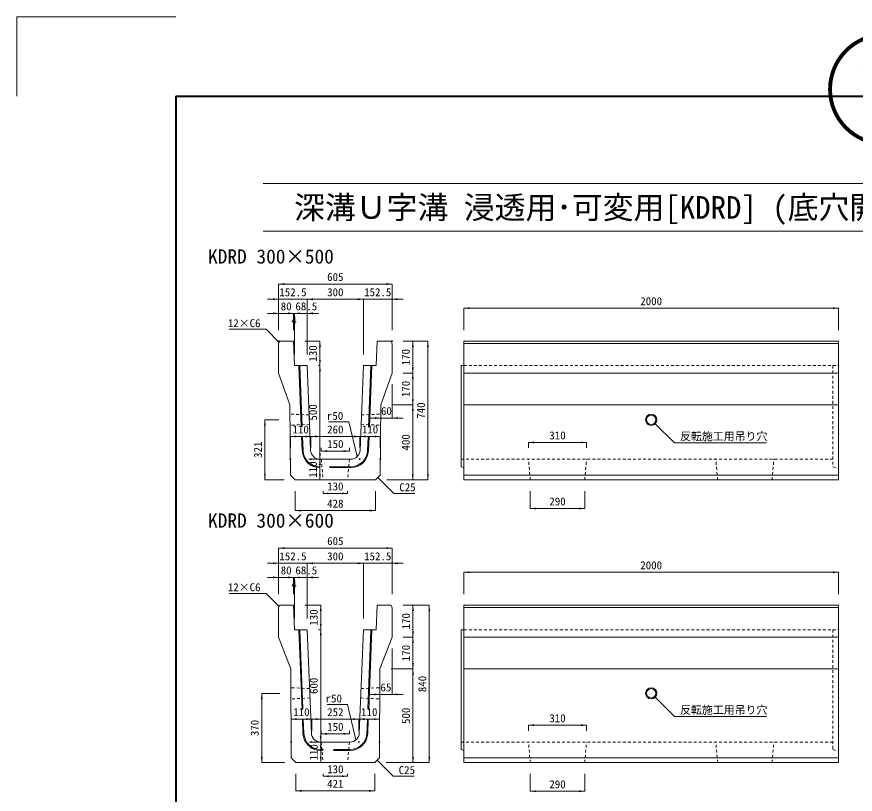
# Model space of a CAD drawing. Units: millimetres at full size; some dimension numbers follow another scale. Extents: x -5540 to 13511, y -4102 to 22994.
# Drawn here: x -5540 to -1065, y 4345 to 8497 of the extents above; entities that cross this region are included whole.
import ezdxf
from ezdxf.enums import TextEntityAlignment as Align

# ---------------------------------------------------------------- set-up
doc = ezdxf.new("R2010")
doc.units = ezdxf.units.MM
doc.header["$LTSCALE"] = 40
doc.linetypes.add('USER1', pattern=[0.675, 0.375, -0.3])
for name, color, linetype, lineweight in [('(0-0)', 4, 'Continuous', 5), ('0_2', 7, 'Continuous', 13), ('Defpoints_3', 7, 'Continuous', 13), ('図枠', 7, 'Continuous', 5), ('寸法線', 7, 'Continuous', 13), ('引出線', 4, 'Continuous', 13), ('本体', 2, 'Continuous', 13), ('補助線', 8, 'Continuous', 13)]:
    doc.layers.add(name, color=color, linetype=linetype, lineweight=lineweight)
doc.styles.add('ＭＳ ゴシック', font='')
doc.styles.get('ＭＳ ゴシック').set_extended_font_data('MS Gothic')

# ---------------------------------------------------------------- blocks, each defined once
blk = doc.blocks.new('filled_arrow')
at = {"color": 0, "linetype": 'Continuous', "lineweight": -2}
blk.add_solid([(7.5, 1.25), (0, 0), (7.5, -1.25)], dxfattribs=at)

msp = doc.modelspace()

# ---------------------------------------------------------------- linework, layer by layer
at = {"layer": '(0-0)'}
for p, q in [((-4021.61, 6306.81), (-4034.7, 6634.07)), ((-4016.6, 6306.87), (-4029.69, 6634.07)), ((-3662.79, 6304.98), (-3649.63, 6634.07)), ((-3657.79, 6305.05), (-3644.62, 6634.07)), ((-4016.55, 6180.27), (-4019.5, 6254.07)), ((-4011.55, 6180.47), (-4014.49, 6254.07)), ((-3667.77, 6180.47), (-3664.83, 6254.07)), ((-3662.78, 6180.27), (-3659.82, 6254.07)), ((-3757.7, 6094.07), (-3872.71, 6094.07)), ((-3869.66, 6089.07), (-3757.7, 6089.07)), ((-4017.57, 4795.79), (-4034.7, 5224.07)), ((-4012.78, 4801.17), (-4029.69, 5224.07)), ((-3666.55, 4800.95), (-3649.63, 5224.07)), ((-3661.74, 4796.21), (-3644.62, 5224.07)), ((-4012.55, 4670.28), (-4015.5, 4744.07)), ((-4007.55, 4670.48), (-4010.5, 4744.27)), ((-3671.77, 4670.48), (-3668.83, 4744.07)), ((-3666.78, 4670.28), (-3663.82, 4744.07)), ((-3902, 4584.07), (-3917.62, 4584.07)), ((-3917.62, 4579.07), (-3907.3, 4579.07)), ((-3761.7, 4584.07), (-3849.66, 4584.07)), ((-3849.66, 4579.07), (-3761.7, 4579.07))]:
    msp.add_line(p, q, dxfattribs=at)
for centre, radius, start, end in [((-3921.62, 6184.07), 95, 182.29065, 270), ((-3921.62, 6184.07), 90, 182.2906, 270), ((-3757.7, 6184.07), 90, 270, 357.7094), ((-3757.7, 6184.07), 95, 270, 357.70935), ((-3917.62, 4674.07), 95, 182.29065, 270), ((-3917.62, 4674.07), 90, 182.2906, 270), ((-3761.7, 4674.07), 90, 270, 357.7094), ((-3761.7, 4674.07), 95, 270, 357.70935)]:
    msp.add_arc(centre, radius, start, end, dxfattribs=at)
at = {"layer": 'Defpoints_3'}
for p, q in [((-5539.97, 8496.61), (-5539.97, 8072.41)), ((-4691.57, 8496.61), (-5539.97, 8496.61))]:
    msp.add_line(p, q, dxfattribs=at)
at = {"layer": '図枠', "lineweight": 40}
for q in [(2944.03, 8072.41), (-4691.57, -3677.93)]:
    msp.add_line((-4691.57, 8072.41), q, dxfattribs=at)
at = {"layer": '図枠', "lineweight": 13}
for p, q in [((-4224.95, 7605.79), (2477.41, 7605.79)), ((-4224.95, 7351.27), (2477.41, 7351.27))]:
    msp.add_line(p, q, dxfattribs=at)
at = {"layer": '寸法線'}
for p, q in [((-4142.16, 7069.58), (-3537.16, 7069.58)), ((-4142.16, 6824.07), (-4142.16, 7069.58)), ((-3537.16, 6824.07), (-3537.16, 7069.58)), ((-4202.16, 6988.32), (-3929.66, 6988.32)), ((-4142.16, 6824.07), (-4142.16, 6988.32)), ((-3989.66, 6988.32), (-3689.66, 6988.32)), ((-3989.66, 6694.07), (-3989.66, 6988.32)), ((-3989.66, 6694.07), (-3989.66, 6988.32)), ((-3749.66, 6988.32), (-3477.16, 6988.32)), ((-3689.66, 6694.07), (-3689.66, 6988.32)), ((-3689.66, 6694.07), (-3689.66, 6988.32)), ((-3537.16, 6824.07), (-3537.16, 6988.32)), ((-3153.91, 6940.48), (-1153.9, 6940.48)), ((-3153.91, 6824.07), (-3153.91, 6940.48)), ((-1153.9, 6824.07), (-1153.9, 6940.48)), ((-4202.16, 6913.1), (-4062.16, 6913.1)), ((-4142.16, 6824.07), (-4142.16, 6913.1)), ((-4092.16, 6913.1), (-4028.16, 6913.1)), ((-4062.16, 6824.07), (-4062.16, 6913.1)), ((-4062.16, 6824.07), (-4062.16, 6913.1)), ((-4058.16, 6913.1), (-3929.66, 6913.1)), ((-4058.16, 6694.07), (-4058.16, 6913.1)), ((-4058.16, 6694.07), (-4058.16, 6913.1)), ((-3989.66, 6694.07), (-3989.66, 6913.1)), ((-4002.16, 6764.07), (-3921.62, 6764.07)), ((-3921.62, 6634.07), (-3921.62, 6764.07)), ((-3477.16, 6764.07), (-3426.38, 6764.07)), ((-3477.16, 6764.07), (-3345.33, 6764.07)), ((-3426.38, 6594.07), (-3426.38, 6764.07)), ((-3345.33, 6024.07), (-3345.33, 6764.07)), ((-3929.66, 6634.07), (-3921.62, 6634.07)), ((-3929.66, 6634.07), (-3921.62, 6634.07)), ((-3921.62, 6134.07), (-3921.62, 6634.07)), ((-3477.16, 6594.07), (-3426.38, 6594.07)), ((-3477.16, 6594.07), (-3426.38, 6594.07)), ((-3426.38, 6424.07), (-3426.38, 6594.07)), ((-3537.16, 6534.07), (-3537.16, 6354.04)), ((-3537.16, 6424.07), (-3426.38, 6424.07)), ((-3537.16, 6424.07), (-3426.38, 6424.07)), ((-3426.38, 6024.07), (-3426.38, 6424.07)), ((-3597.16, 6364.07), (-3597.16, 6354.04)), ((-4215.22, 6024.07), (-4215.22, 6345.07)), ((-4141.48, 6345.07), (-4215.22, 6345.07)), ((-3657.16, 6354.04), (-3477.16, 6354.04)), ((-4079.66, 6255.62), (-3969.66, 6255.62)), ((-4079.66, 6194.1), (-4079.66, 6255.62)), ((-3969.66, 6194.1), (-3969.66, 6255.62)), ((-3969.66, 6255.62), (-3709.66, 6255.62)), ((-3969.66, 6194.1), (-3969.66, 6255.62)), ((-3709.66, 6194.1), (-3709.66, 6255.62)), ((-3709.66, 6255.62), (-3599.66, 6255.62)), ((-3709.66, 6194.1), (-3709.66, 6255.62)), ((-3599.66, 6194.13), (-3599.66, 6255.62)), ((-2808.91, 6223.85), (-2498.9, 6223.85)), ((-2808.91, 6194.07), (-2808.91, 6223.85)), ((-2498.9, 6194.07), (-2498.9, 6223.85)), ((-3914.66, 6177.85), (-3914.66, 6194.07)), ((-3914.66, 6177.85), (-3764.66, 6177.85)), ((-3764.66, 6177.85), (-3764.66, 6194.07)), ((-3921.62, 6134.07), (-3981.62, 6134.07)), ((-3921.62, 6134.07), (-3981.62, 6134.07)), ((-3921.62, 6024.07), (-3921.62, 6134.07)), ((-4113.66, 6024.07), (-4215.22, 6024.07)), ((-3921.62, 6024.07), (-3910.26, 6024.07)), ((-3565.66, 6024.07), (-3426.38, 6024.07)), ((-3565.66, 6024.07), (-3345.33, 6024.07)), ((-4053.66, 5964.07), (-4053.66, 5859.73)), ((-3904.66, 5964.07), (-3904.66, 5951.46)), ((-3774.66, 5964.07), (-3774.66, 5951.46)), ((-3625.66, 5964.07), (-3625.66, 5859.73)), ((-2798.91, 5964.07), (-2798.91, 5871.09)), ((-2508.9, 5964.07), (-2508.9, 5871.09)), ((-3904.66, 5951.46), (-3774.66, 5951.46)), ((-2798.91, 5871.09), (-2508.9, 5871.09)), ((-4053.66, 5859.73), (-3625.66, 5859.73)), ((-4142.16, 5659.58), (-3537.16, 5659.58)), ((-4142.16, 5414.07), (-4142.16, 5659.58)), ((-3537.16, 5414.07), (-3537.16, 5659.58)), ((-4202.16, 5578.33), (-3929.66, 5578.33)), ((-4142.16, 5414.07), (-4142.16, 5578.33)), ((-3989.66, 5578.33), (-3689.66, 5578.33)), ((-3989.66, 5284.07), (-3989.66, 5578.33)), ((-3989.66, 5284.07), (-3989.66, 5578.33)), ((-3749.66, 5578.33), (-3477.16, 5578.33)), ((-3689.66, 5284.07), (-3689.66, 5578.33)), ((-3689.66, 5284.07), (-3689.66, 5578.33)), ((-3537.16, 5414.07), (-3537.16, 5578.33)), ((-3153.91, 5530.48), (-1153.9, 5530.48)), ((-3153.91, 5414.07), (-3153.91, 5530.48)), ((-1153.9, 5414.07), (-1153.9, 5530.48)), ((-4202.16, 5503.11), (-4062.16, 5503.11)), ((-4142.16, 5414.07), (-4142.16, 5503.11)), ((-4092.16, 5503.11), (-4028.16, 5503.11)), ((-4062.16, 5414.07), (-4062.16, 5503.11)), ((-4062.16, 5414.07), (-4062.16, 5503.11)), ((-4058.16, 5503.11), (-3929.66, 5503.11)), ((-4058.16, 5284.07), (-4058.16, 5503.11)), ((-4058.16, 5284.07), (-4058.16, 5503.11)), ((-3989.66, 5284.07), (-3989.66, 5503.11)), ((-4002.16, 5354.07), (-3917.62, 5354.07)), ((-3917.62, 5224.07), (-3917.62, 5354.07)), ((-3477.16, 5354.07), (-3425.26, 5354.07)), ((-3477.16, 5354.07), (-3338.05, 5354.07)), ((-3425.26, 5184.07), (-3425.26, 5354.07)), ((-3338.05, 4514.07), (-3338.05, 5354.07)), ((-3929.66, 5224.07), (-3917.62, 5224.07)), ((-3929.66, 5224.07), (-3917.62, 5224.07)), ((-3917.62, 4624.07), (-3917.62, 5224.07)), ((-3477.16, 5184.07), (-3425.26, 5184.07)), ((-3477.16, 5184.07), (-3425.26, 5184.07)), ((-3425.26, 5014.07), (-3425.26, 5184.07)), ((-3537.16, 5124.07), (-3537.16, 4878.4)), ((-3542.16, 5014.07), (-3425.26, 5014.07)), ((-3542.16, 5014.07), (-3425.26, 5014.07)), ((-3425.26, 4514.07), (-3425.26, 5014.07)), ((-3602.16, 4954.07), (-3602.16, 4878.4)), ((-4232.67, 4514.07), (-4232.67, 4884.07)), ((-4136.66, 4884.07), (-4232.67, 4884.07)), ((-3662.16, 4878.4), (-3477.16, 4878.4)), ((-4075.66, 4746.37), (-3965.66, 4746.37)), ((-4075.66, 4684.08), (-4075.66, 4746.37)), ((-3965.66, 4684.1), (-3965.66, 4746.37)), ((-3965.66, 4746.37), (-3713.66, 4746.37)), ((-3965.66, 4684.1), (-3965.66, 4746.37)), ((-3713.66, 4684.1), (-3713.66, 4746.37)), ((-3713.66, 4746.37), (-3603.66, 4746.37)), ((-3713.66, 4684.1), (-3713.66, 4746.37)), ((-3603.66, 4684.08), (-3603.66, 4746.37)), ((-2808.91, 4713.85), (-2498.9, 4713.85)), ((-2808.91, 4684.07), (-2808.91, 4713.85)), ((-2498.9, 4684.07), (-2498.9, 4713.85)), ((-3914.66, 4667.85), (-3914.66, 4684.07)), ((-3914.66, 4667.85), (-3764.66, 4667.85)), ((-3764.66, 4667.85), (-3764.66, 4684.07)), ((-3917.62, 4624.07), (-3977.62, 4624.07)), ((-3917.62, 4624.07), (-3977.62, 4624.07)), ((-3917.62, 4514.07), (-3917.62, 4624.07)), ((-4110.16, 4514.07), (-4232.67, 4514.07)), ((-3917.62, 4514.07), (-3895.78, 4514.07)), ((-3569.16, 4514.07), (-3425.26, 4514.07)), ((-3569.16, 4514.07), (-3338.05, 4514.07)), ((-4050.16, 4454.07), (-4050.16, 4363.46)), ((-3904.66, 4454.07), (-3904.66, 4441.46)), ((-3904.66, 4441.46), (-3774.66, 4441.46)), ((-3774.66, 4454.07), (-3774.66, 4441.46)), ((-3629.16, 4454.07), (-3629.16, 4363.46)), ((-2798.91, 4454.07), (-2798.91, 4361.1)), ((-2508.9, 4454.07), (-2508.9, 4361.1)), ((-4050.16, 4363.46), (-3629.16, 4363.46)), ((-2798.91, 4361.1), (-2508.9, 4361.1))]:
    msp.add_line(p, q, dxfattribs=at)
at = {"layer": '引出線'}
for points in [[(-4139.16, 6758.07), (-4209.09, 6828), (-4405.61, 6828)], [(-3723.06, 6148.02), (-3767.33, 6333.11), (-3876.59, 6333.11)], [(-2132.69, 6323.86), (-2029.77, 6220.94), (-1538.81, 6220.94)], [(-3613.03, 6036.71), (-3528.13, 5951.81), (-3416.12, 5951.81)], [(-4139.16, 5348.07), (-4209.09, 5418), (-4405.61, 5418)], [(-2132.69, 4862.86), (-2029.77, 4759.94), (-1538.81, 4759.94)], [(-3730.02, 4635.39), (-3774.29, 4824.17), (-3883.55, 4824.17)], [(-3616.57, 4526.66), (-3531.68, 4441.76), (-3419.67, 4441.76)]]:
    msp.add_lwpolyline(points, dxfattribs=at)
at = {"layer": '本体'}
for p, q in [((-4142.16, 6752.07), (-4136.16, 6764.07)), ((-4136.16, 6764.07), (-4062.16, 6764.07)), ((-4062.16, 6764.07), (-4058.16, 6634.07)), ((-3617.16, 6764.07), (-3621.16, 6634.07)), ((-3543.16, 6764.07), (-3617.16, 6764.07)), ((-3537.16, 6752.07), (-3543.16, 6764.07)), ((-3153.91, 6764.07), (-1153.9, 6764.07)), ((-3153.91, 6764.07), (-3153.91, 6024.07)), ((-1153.9, 6764.07), (-1153.9, 6024.07)), ((-4142.16, 6752.07), (-4142.16, 6594.07)), ((-3537.16, 6752.07), (-3537.16, 6594.07)), ((-4058.16, 6634.07), (-3989.66, 6634.07)), ((-3971.58, 6182.07), (-3989.66, 6634.07)), ((-3707.74, 6182.07), (-3689.66, 6634.07)), ((-3621.16, 6634.07), (-3689.66, 6634.07)), ((-4142.16, 6594.07), (-4082.16, 6424.07)), ((-3537.16, 6594.07), (-3597.16, 6424.07)), ((-4078.93, 6049.34), (-4082.16, 6424.07)), ((-3600.39, 6049.34), (-3597.16, 6424.07)), ((-3757.7, 6134.07), (-3921.62, 6134.07)), ((-4053.66, 6024.07), (-4078.93, 6049.34)), ((-3625.66, 6024.07), (-3600.39, 6049.34)), ((-4053.66, 6024.07), (-3625.66, 6024.07)), ((-3153.91, 6024.07), (-1153.9, 6024.07)), ((-4142.16, 5342.07), (-4136.16, 5354.07)), ((-4142.16, 5342.07), (-4142.16, 5184.07)), ((-4136.16, 5354.07), (-4062.16, 5354.07)), ((-4062.16, 5354.07), (-4058.16, 5224.07)), ((-3617.16, 5354.07), (-3621.16, 5224.07)), ((-3543.16, 5354.07), (-3617.16, 5354.07)), ((-3537.16, 5342.07), (-3543.16, 5354.07)), ((-3537.16, 5342.07), (-3537.16, 5184.07)), ((-3153.91, 5354.07), (-1153.9, 5354.07)), ((-3153.91, 5354.07), (-3153.91, 4514.07)), ((-1153.9, 5354.07), (-1153.9, 4514.07)), ((-4058.16, 5224.07), (-3989.66, 5224.07)), ((-3967.58, 4672.08), (-3989.66, 5224.07)), ((-3711.74, 4672.08), (-3689.66, 5224.07)), ((-3621.16, 5224.07), (-3689.66, 5224.07)), ((-4142.16, 5184.07), (-4077.16, 5014.07)), ((-3537.16, 5184.07), (-3602.16, 5014.07)), ((-4077.16, 5014.07), (-4075.33, 4539.25)), ((-3602.16, 5014.07), (-3603.99, 4539.25)), ((-3917.62, 4624.07), (-3761.7, 4624.07)), ((-4050.16, 4514.07), (-4075.33, 4539.25)), ((-3629.16, 4514.07), (-3603.99, 4539.25)), ((-4050.16, 4514.07), (-3629.16, 4514.07)), ((-3153.91, 4514.07), (-1153.9, 4514.07))]:
    msp.add_line(p, q, dxfattribs=at)
at = {"layer": '本体', "lineweight": 9}
for p, q in [((-3153.91, 6752.07), (-1153.9, 6752.07)), ((-3168.9, 6634.07), (-3153.91, 6634.07)), ((-3168.9, 6634.07), (-3168.9, 6094.06)), ((-3153.91, 6594.07), (-1153.9, 6594.07)), ((-3153.91, 6424.07), (-1153.9, 6424.07)), ((-3168.9, 6094.06), (-3153.91, 6089.07)), ((-3153.91, 6049.34), (-1153.9, 6049.34)), ((-3153.91, 5342.07), (-1153.9, 5342.07)), ((-3168.9, 5224.07), (-3153.91, 5224.07)), ((-3168.9, 5224.07), (-3168.9, 4584.06)), ((-3153.91, 5184.07), (-1153.9, 5184.07)), ((-3153.91, 5014.07), (-1153.9, 5014.07)), ((-3168.9, 4584.06), (-3153.91, 4579.07)), ((-3153.91, 4539.25), (-1153.9, 4539.25))]:
    msp.add_line(p, q, dxfattribs=at)
at = {"layer": '本体', "linetype": 'USER1', "lineweight": 9}
for p, q in [((-3153.91, 6634.07), (-1183.9, 6634.07)), ((-1183.9, 6634.07), (-1153.9, 6634.07)), ((-1183.9, 6634.07), (-1183.9, 6094.06)), ((-3979.64, 6370.95), (-4081.74, 6375.07)), ((-3700.19, 6370.95), (-3597.58, 6375.07)), ((-3977.14, 6320.97), (-4080.72, 6315.07)), ((-3702.18, 6320.97), (-3598.6, 6315.07)), ((-3914.66, 6134.07), (-3904.66, 6024.07)), ((-3764.66, 6134.07), (-3774.66, 6024.07)), ((-3168.9, 6134.07), (-1183.9, 6134.07)), ((-2798.91, 6024.07), (-2808.91, 6134.07)), ((-2508.9, 6024.07), (-2498.9, 6134.07)), ((-1798.9, 6024.07), (-1808.91, 6134.07)), ((-1508.9, 6024.07), (-1498.9, 6134.07)), ((-1183.9, 6094.06), (-1153.9, 6084.06)), ((-3153.91, 5224.07), (-1183.9, 5224.07)), ((-1183.9, 5224.07), (-1153.9, 5224.07)), ((-1183.9, 5224.07), (-1183.9, 4584.06)), ((-3977.08, 4909.46), (-4076.78, 4914.07)), ((-3702.25, 4909.46), (-3602.55, 4914.07)), ((-3975.08, 4859.46), (-4076.55, 4854.07)), ((-3704.24, 4859.46), (-3602.78, 4854.07)), ((-3914.66, 4624.07), (-3904.66, 4514.07)), ((-3764.66, 4624.07), (-3774.66, 4514.07)), ((-3168.9, 4624.07), (-1183.9, 4624.07)), ((-2798.91, 4514.07), (-2808.91, 4624.07)), ((-2508.9, 4514.07), (-2498.9, 4624.07)), ((-1798.9, 4514.07), (-1808.91, 4624.07)), ((-1508.9, 4514.07), (-1498.9, 4624.07)), ((-1183.9, 4584.06), (-1153.9, 4574.06))]:
    msp.add_line(p, q, dxfattribs=at)
at = {"layer": '本体', "lineweight": 5}
for centre, radius in [((-2153.91, 6345.07), 30), ((-2153.91, 6345.07), 25), ((-2153.91, 4884.07), 30), ((-2153.91, 4884.07), 25)]:
    msp.add_circle(centre, radius, dxfattribs=at)
at = {"layer": '本体'}
for centre, start, end in [((-3921.62, 6184.07), 182.29071, 270), ((-3757.7, 6184.07), 270, 357.70929), ((-3917.62, 4674.07), 182.29068, 270), ((-3761.7, 4674.07), 270, 357.70932)]:
    msp.add_arc(centre, 50, start, end, dxfattribs=at)
at = {"layer": '補助線'}
for centre in [(-4142.16, 6764.07), (-3537.16, 6764.07), (-4079.66, 6134.1), (-3969.66, 6134.1), (-3709.66, 6134.1), (-3599.66, 6134.13), (-4075.66, 4624.08), (-3965.66, 4624.1), (-3713.66, 4624.1), (-3603.66, 4624.08)]:
    msp.add_circle(centre, 2, dxfattribs=at)

# ---------------------------------------------------------------- block references
at = {"layer": '寸法線', "xscale": 4, "yscale": 4}
for p in [(-4142.16, 7069.58), (-3989.66, 6988.32), (-3989.66, 6988.32), (-3537.16, 6988.32), (-3153.91, 6940.48), (-4058.16, 6913.1), (-3989.66, 6913.1), (-3537.16, 6354.04), (-4079.66, 6255.62), (-3969.66, 6255.62), (-3709.66, 6255.62), (-2808.91, 6223.85), (-3914.66, 6177.85), (-3904.66, 5951.46), (-4053.66, 5859.73), (-2798.91, 5871.09), (-4142.16, 5659.58), (-3989.66, 5578.33), (-3989.66, 5578.33), (-3537.16, 5578.33), (-4058.16, 5503.11), (-3989.66, 5503.11), (-3153.91, 5530.48), (-3537.16, 4878.4), (-4075.66, 4746.37), (-3965.66, 4746.37), (-3713.66, 4746.37), (-2808.91, 4713.85), (-3914.66, 4667.85), (-3904.66, 4441.46), (-4050.16, 4363.46), (-2798.91, 4361.1)]:
    msp.add_blockref('filled_arrow', p, dxfattribs=at)
for p, rotation in [((-3537.16, 7069.58), 180), ((-4142.16, 6988.32), 180), ((-3689.66, 6988.32), 180), ((-3689.66, 6988.32), 180), ((-1153.9, 6940.48), 180), ((-4142.16, 6913.1), 180), ((-4062.16, 6913.1), 180), ((-3921.62, 6764.07), 270), ((-3426.38, 6764.07), 270), ((-3345.33, 6764.07), 270), ((-3921.62, 6634.07), 90), ((-3921.62, 6634.07), 270), ((-3426.38, 6594.07), 90), ((-3426.38, 6594.07), 270), ((-3426.38, 6424.07), 90), ((-3426.38, 6424.07), 270), ((-3597.16, 6354.04), 180), ((-4215.22, 6345.07), 270), ((-3969.66, 6255.62), 180), ((-3709.66, 6255.62), 180), ((-3599.66, 6255.62), 180), ((-2498.9, 6223.85), 180), ((-3764.66, 6177.85), 180), ((-3921.62, 6134.07), 90), ((-3921.62, 6134.07), 270), ((-4215.22, 6024.07), 90), ((-3921.62, 6024.07), 90), ((-3426.38, 6024.07), 90), ((-3345.33, 6024.07), 90), ((-3774.66, 5951.46), 180), ((-3625.66, 5859.73), 180), ((-2508.9, 5871.09), 180), ((-3537.16, 5659.58), 180), ((-4142.16, 5578.33), 180), ((-3689.66, 5578.33), 180), ((-3689.66, 5578.33), 180), ((-4142.16, 5503.11), 180), ((-4062.16, 5503.11), 180), ((-1153.9, 5530.48), 180), ((-3917.62, 5354.07), 270), ((-3425.26, 5354.07), 270), ((-3338.05, 5354.07), 270), ((-3917.62, 5224.07), 90), ((-3917.62, 5224.07), 270), ((-3425.26, 5184.07), 90), ((-3425.26, 5184.07), 270), ((-3425.26, 5014.07), 90), ((-3425.26, 5014.07), 270), ((-4232.67, 4884.07), 270), ((-3602.16, 4878.4), 180), ((-3965.66, 4746.37), 180), ((-3713.66, 4746.37), 180), ((-3603.66, 4746.37), 180), ((-2498.9, 4713.85), 180), ((-3764.66, 4667.85), 180), ((-3917.62, 4624.07), 90), ((-3917.62, 4624.07), 270), ((-4232.67, 4514.07), 90), ((-3917.62, 4514.07), 90), ((-3425.26, 4514.07), 90), ((-3338.05, 4514.07), 90), ((-3774.66, 4441.46), 180), ((-3629.16, 4363.46), 180), ((-2508.9, 4361.1), 180)]:
    msp.add_blockref('filled_arrow', p, dxfattribs=dict(at, rotation=rotation))
at = {"layer": '引出線', "xscale": 0.133, "yscale": 0.133}
for p, rotation in [((-4139.16, 6758.07), 135), ((-2132.69, 6323.86), 315), ((-3723.06, 6148.02), 103.5), ((-3613.03, 6036.71), 315), ((-4139.16, 5348.07), 135), ((-2132.69, 4862.86), 315), ((-3730.02, 4635.39), 103.2), ((-3616.57, 4526.66), 315)]:
    msp.add_blockref('filled_arrow', p, dxfattribs=dict(at, rotation=rotation))

# ---------------------------------------------------------------- texts
at = {"layer": '0_2', "style": 'ＭＳ ゴシック'}
for s, p in [('KDRD 300×500', (-4519.19, 7155.91)), ('KDRD 300×600', (-4519.19, 5745.91))]:
    msp.add_text(s, height=75.95, dxfattribs=at).set_placement(p, align=Align.BOTTOM_LEFT)
at = {"layer": '図枠', "style": 'ＭＳ ゴシック'}
msp.add_text('\u3000深溝Ｕ字溝 浸透用･可変用[KDRD] (底穴開き)断面図', height=120.8, dxfattribs=at).set_placement((-4224.95, 7478.53), align=Align.MIDDLE_LEFT)
at = {"layer": '寸法線', "style": 'ＭＳ ゴシック'}
for s, p in [('605', (-3839.66, 7107.08)), ('152.5', (-4065.91, 7025.82)), ('300', (-3839.66, 7025.82)), ('152.5', (-3613.41, 7025.82)), ('2000', (-2153.91, 6977.98)), ('80', (-4102.16, 6950.6)), ('68.5', (-3994.68, 6950.6)), ('4', (-4060.16, 6875.6)), ('60', (-3567.16, 6391.54)), ('110', (-4024.66, 6293.12)), ('260', (-3839.66, 6293.12)), ('110', (-3654.66, 6293.12)), ('310', (-2653.9, 6261.35)), ('150', (-3839.66, 6215.35)), ('130', (-3839.66, 5988.96)), ('428', (-3839.66, 5897.23)), ('290', (-2653.9, 5908.59)), ('605', (-3839.66, 5697.08)), ('152.5', (-4065.91, 5615.83)), ('300', (-3839.66, 5615.83)), ('152.5', (-3613.41, 5615.83)), ('80', (-4102.16, 5540.61)), ('68.5', (-3994.68, 5540.61)), ('2000', (-2153.91, 5567.98)), ('4', (-4060.16, 5465.61)), ('65', (-3569.66, 4915.9)), ('110', (-4020.66, 4783.87)), ('252', (-3839.66, 4783.87)), ('110', (-3658.66, 4783.87)), ('310', (-2653.9, 4751.35)), ('150', (-3839.66, 4705.35)), ('130', (-3839.66, 4478.96)), ('421', (-3839.66, 4400.96)), ('290', (-2653.9, 4398.6))]:
    msp.add_text(s, height=42.72, dxfattribs=at).set_placement(p, align=Align.MIDDLE_CENTER)
for s, p in [('130', (-3959.12, 6699.07)), ('170', (-3463.88, 6679.07)), ('170', (-3463.88, 6509.07)), ('500', (-3959.12, 6384.07)), ('740', (-3382.83, 6394.07)), ('321', (-4252.72, 6184.57)), ('400', (-3463.88, 6224.07)), ('110', (-3959.12, 6079.07)), ('130', (-3955.12, 5289.07)), ('170', (-3462.76, 5269.07)), ('170', (-3462.76, 5099.07)), ('840', (-3375.55, 4934.07)), ('600', (-3955.12, 4924.07)), ('500', (-3462.76, 4764.07)), ('370', (-4270.17, 4699.07)), ('110', (-3955.12, 4569.07))]:
    msp.add_text(s, height=42.72, rotation=90, dxfattribs=at).set_placement(p, align=Align.MIDDLE_CENTER)
at = {"layer": '引出線', "style": 'ＭＳ ゴシック'}
for s, p in [('12×C6', (-4239.09, 6882)), ('r50', (-3797.33, 6387.11)), ('12×C6', (-4239.09, 5472)), ('r50', (-3804.29, 4878.17))]:
    msp.add_text(s, height=42.72, dxfattribs=at).set_placement(p, align=Align.TOP_RIGHT)
for s, p in [('反転施工用吊り穴', (-1999.77, 6277.68)), ('C25', (-3498.13, 6005.81)), ('反転施工用吊り穴', (-1999.77, 4816.68)), ('C25', (-3501.68, 4495.76))]:
    msp.add_text(s, height=42.72, dxfattribs=at).set_placement(p, align=Align.TOP_LEFT)
at = {"layer": '補助線', "color": 1, "style": 'ＭＳ ゴシック'}
msp.add_text('②', height=474.7, dxfattribs=at).set_placement((-1231.64, 7721.08), align=Align.BOTTOM_LEFT)

doc.saveas('drawing.dxf')
